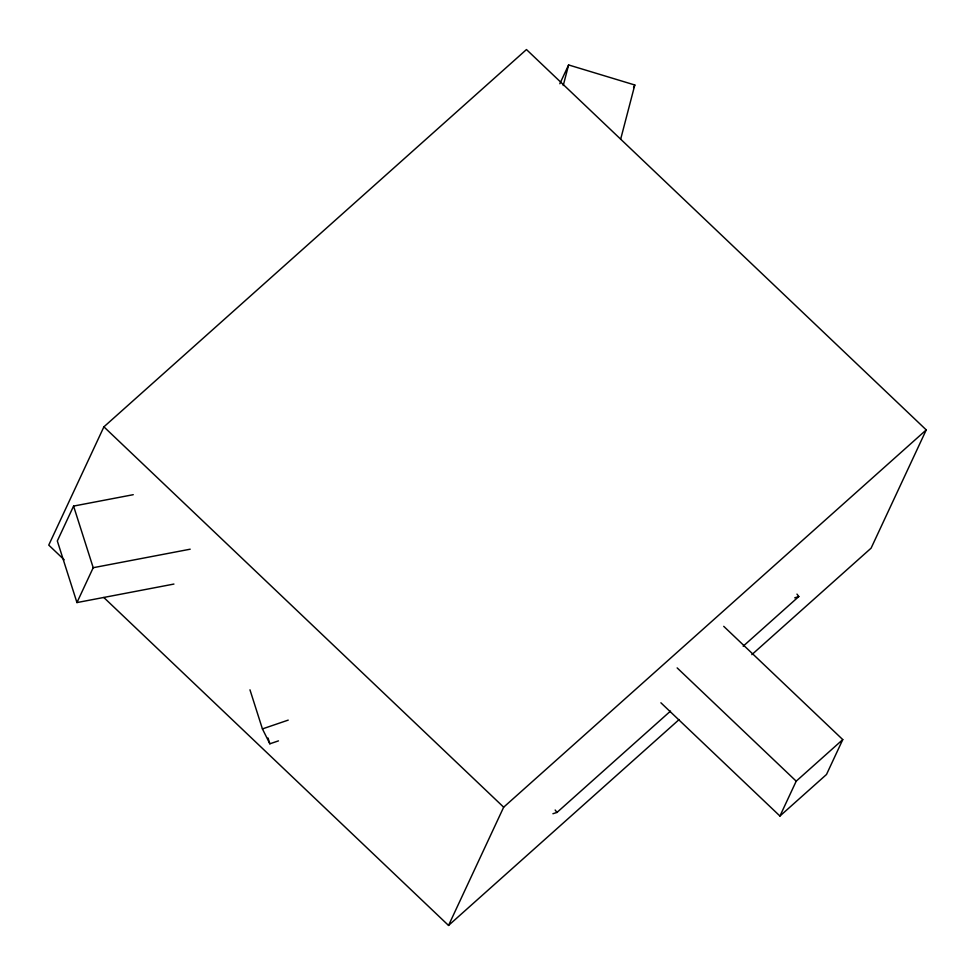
<?xml version="1.0" encoding="UTF-8"?>
<svg xmlns="http://www.w3.org/2000/svg" width="975" height="975" viewBox="0 0 975 975"><rect width="100%" height="100%" fill="white"/><g stroke="black" fill="none" stroke-linecap="round" stroke-linejoin="round"><path stroke-width="1.46" d="M563.233 85.52L568.608 64.947L634.81 84.996L620.624 139.352M751.835 654.652L871.102 548.157L926.25 429.902L526.463 49.554L103.898 426.843L48.75 545.098L64.167 559.772M133.258 494.691L73.576 506.086L57.318 540.954L76.952 602.574L173.928 584.062M76.952 602.574L93.21 567.706L73.576 506.086M559.845 83.728L568.608 64.947M633.555 87.677L634.81 84.996M103.813 597.492L448.537 925.446L503.673 807.19L926.25 429.902M660.892 702.78L779.939 816.038L796.209 781.17L842.766 739.598L723.718 626.328M842.766 739.598L826.507 774.467L779.939 816.038M552.91 813.735L556.981 812.443L670.52 711.08M743.169 646.206L798.805 596.542L796.977 594.116M448.537 925.446L679.124 719.562M249.966 689.812L262.421 728.91L288.222 720.111M262.421 728.91L269.856 743.803L278.46 740.878M794.735 597.833L798.805 596.542M93.21 567.706L190.198 549.193M677.15 667.899L796.209 781.17M103.898 426.843L503.673 807.19M555.165 810.018L556.981 812.443M268.015 738.014L269.856 743.803"/></g></svg>
